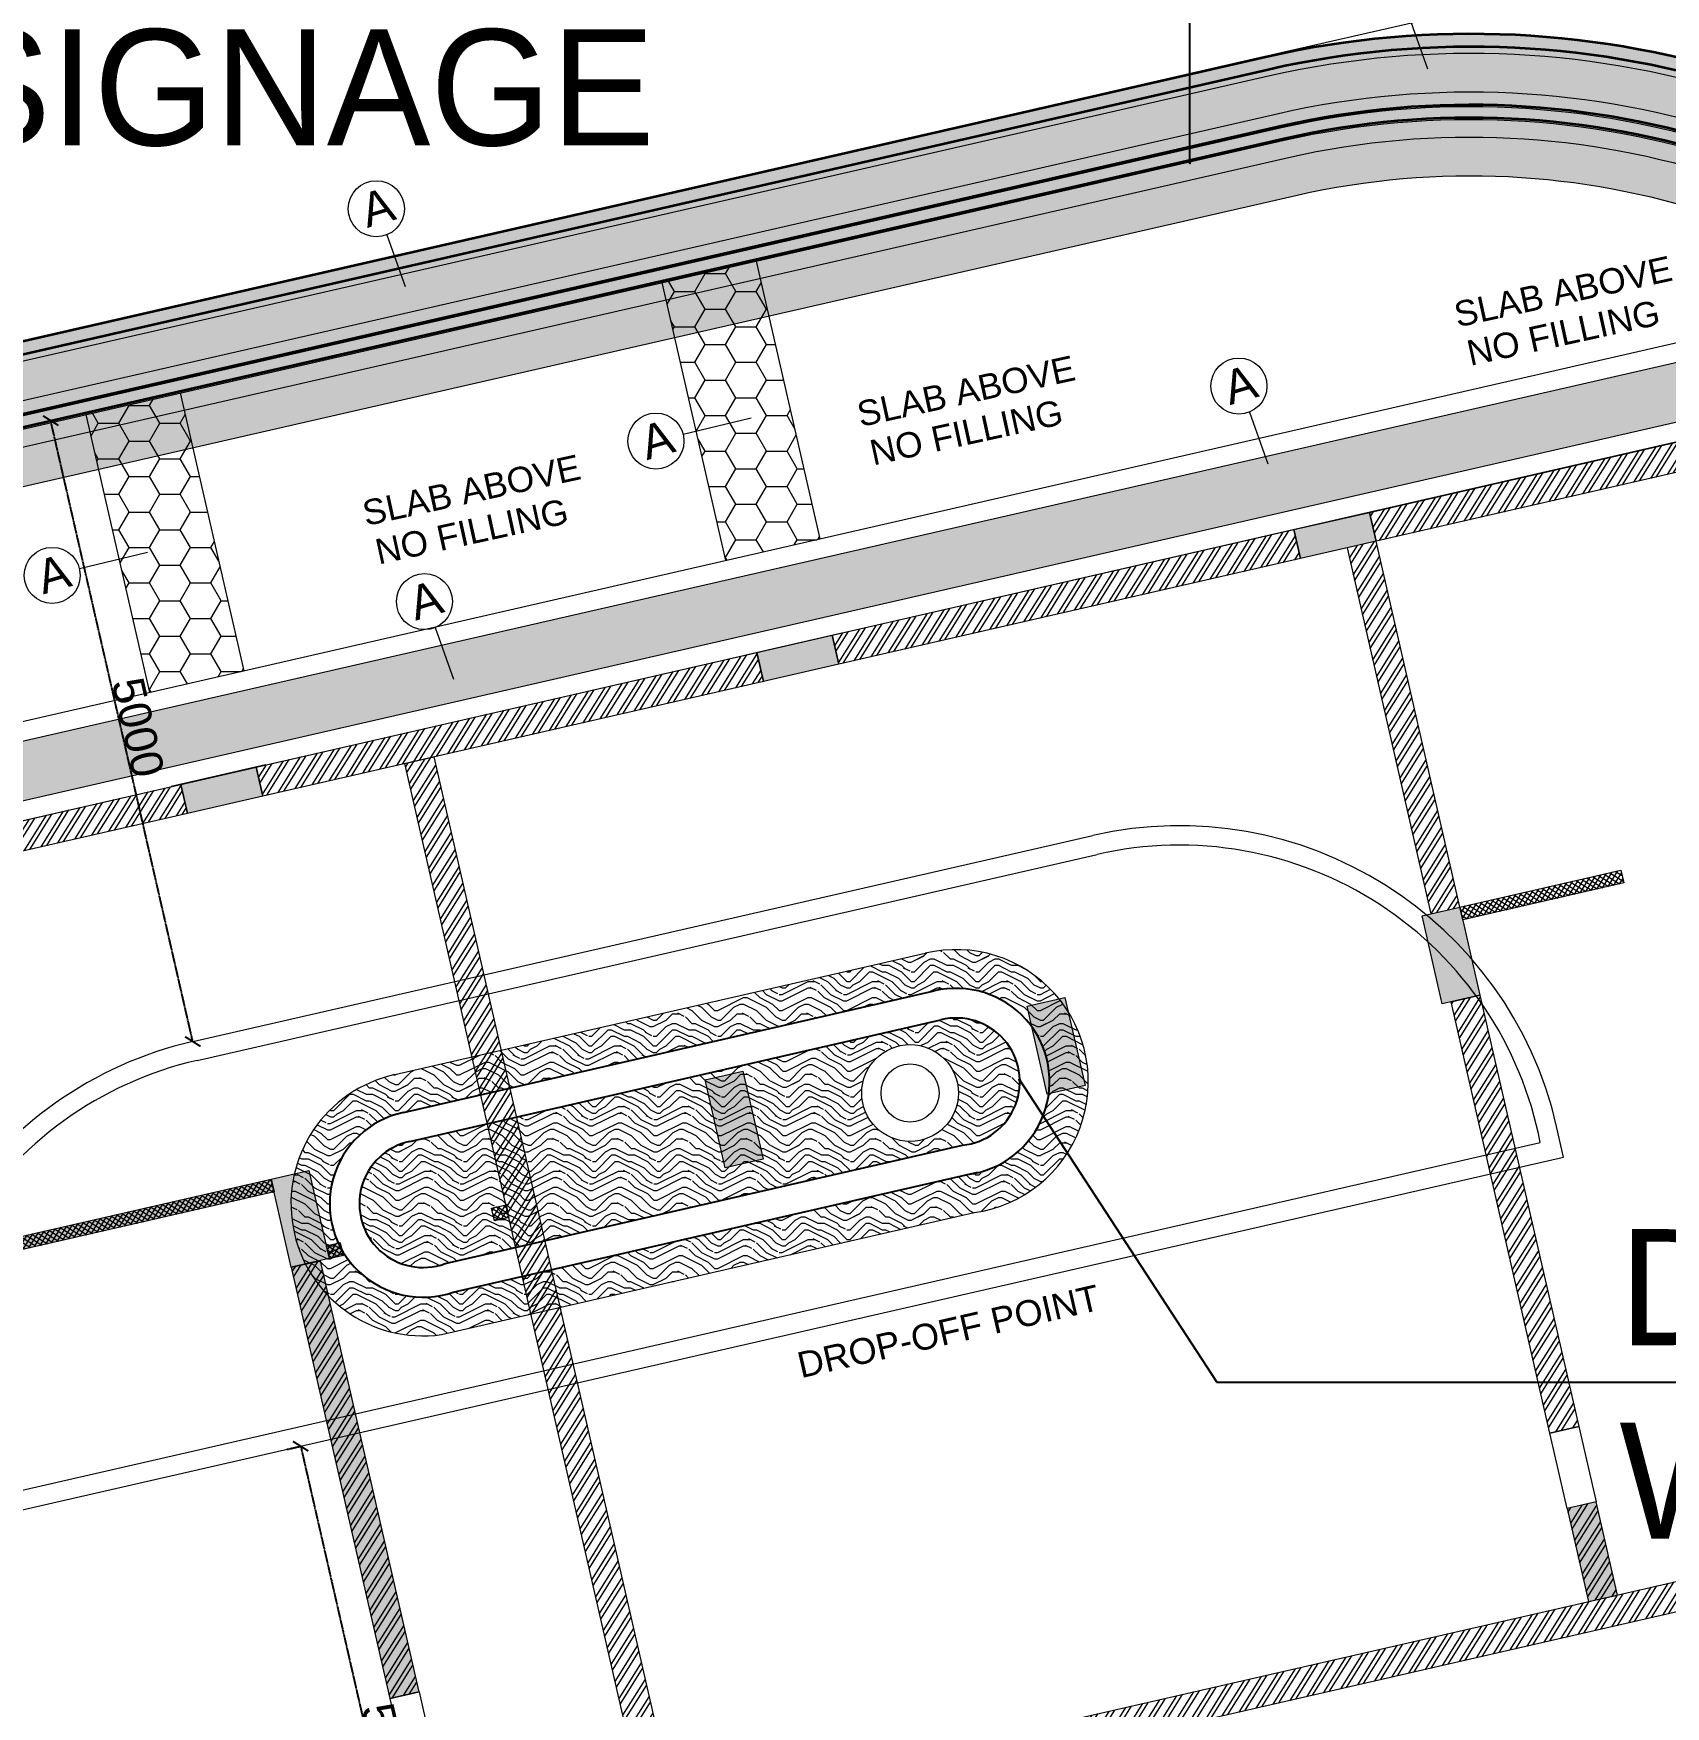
# Model space of a CAD drawing. Header units: millimetres. Extents: x 1667 to 847943, y 724 to 1832625.
# Drawn here: x 598290 to 610938, y 723060 to 736029 of the extents above; entities that cross this region are included whole.
import ezdxf

# ---------------------------------------------------------------- set-up
doc = ezdxf.new("R2010")
doc.units = ezdxf.units.MM
doc.linetypes.add('CENTER', pattern=[2, 1.25, -0.25, 0.25, -0.25])
doc.layers.get('Defpoints').update_dxf_attribs({"color": 140})
for name, color, linetype, lineweight in [('.', 1, 'Continuous', 0), ('2026-02-28_GF-SF BWP SET_MAIN BLOCK_SASANGIR RESORT$0$ELEV_15_MOFA', 31, 'Continuous', 0), ('2026-02-28_GF-SF BWP SET_MAIN BLOCK_SASANGIR RESORT$0$TEXT_MOFA', 222, 'Continuous', 5), ('BRICK WALL_MOFA', 22, 'Continuous', 20), ('DIMENSION_MOFA', 66, 'CENTER', 15), ('ELEV_15_MOFA', 31, 'Continuous', 13), ('FLOORING1_MOFA', 250, 'Continuous', 13), ('HATCH', 8, 'Continuous', 0), ('HATCH SOLID_MOFA', 251, 'Continuous', 5), ('L-ELE.1', 33, 'Continuous', 5), ('L-HATCH', 9, 'Continuous', 13), ('L-KERB STONE', 183, 'Continuous', 9), ('L-PLANTER WALL', 14, 'Continuous', 35), ('L-SAUCER DRAIN', 211, 'Continuous', 5), ('L-WATER WALL', 142, 'Continuous', 25), ('landscape text', 1, 'Continuous', 0), ('ROAD_EXISTING_MOFA', 8, 'Continuous', 25), ('TEXT_MOFA', 6, 'Continuous', 18)]:
    doc.layers.add(name, color=color, linetype=linetype, lineweight=lineweight)
doc.layers.add('HATCH_LIGHT_MOFA', color=7, linetype='Continuous', lineweight=5, true_color=0x5b5b5b)
doc.layers.add('L- text', color=7, linetype='Continuous')
doc.styles.add('1-100', font='arial.ttf', dxfattribs={"height": 120})
doc.styles.add('2026-02-28_GF-SF BWP SET_MAIN BLOCK_SASANGIR RESORT$0$1-100', font='arial.ttf', dxfattribs={"height": 120})
doc.styles.add('Annotative', font='arial.ttf')
doc.styles.add('arial', font='arial.ttf')
doc.styles.add('Default', font='arial.ttf')
doc.styles.get("Standard").update_dxf_attribs({"font": 'arial.ttf'})
doc.dimstyles.new('DIM 1-100 1', dxfattribs={"dimtxt": 200, "dimasz": 100, "dimexe": 150, "dimexo": 50, "dimgap": 50, "dimtad": 1, "dimdec": 1, "dimrnd": 5, "dimzin": 0, "dimdsep": 46, "dimtxsty": 'arial', "dimblk": 'ARCHTICK', "dimcen": 100, "dimdle": 150, "dimclrd": 256, "dimclre": 256, "dimclrt": 256, "dimadec": 0, "dimazin": 0, "dimtfac": 1, "dimtdec": 1, "dimtix": 1, "dimtofl": 0, "dimtmove": 1, "dimatfit": 3, "dimldrblk": 'OPEN90', "dimfxl": 100, "dimtolj": 1, "dimtzin": 0, "dimlwd": -1, "dimlwe": -1, "dimarcsym": 0})
doc.dimstyles.new('ISO-25', dxfattribs={"dimtxt": 2.5, "dimasz": 2.5, "dimexe": 1.25, "dimexo": 0.625, "dimtad": 1, "dimtxsty": 'Standard', "dimcen": 2.5, "dimadec": 0, "dimazin": 0, "dimtfac": 1, "dimtmove": 0, "dimatfit": 3, "dimfxl": 1, "dimarcsym": 0})
pattern_1 = [(57.896282, (-1358277.93, 726933.07), (-80.6850786, 50.62095), []), (57.896282, (-1358234.17, 726943.09), (-80.6850786, 50.62095), [])]

# ---------------------------------------------------------------- blocks, each defined once
blk = doc.blocks.new('ff')
at = {"layer": 'HATCH_LIGHT_MOFA'}
h = blk.add_hatch(color=256, dxfattribs=at)
h.dxf.hatch_style = 1
h.paths.add_polyline_path([(2232.962, 14813.959), (2232.984, 14963.959), (14713, 14962.149, -0.27735067), (21018.751, 11159.624, 0.215776633), (25138.722, 7970.638, 0.055122669), (27536.978, 7503.678), (27537.007, 7353.678), (27530.847, 7353.677, -0.055146148), (25098.959, 7825.914, -0.215567383), (20886.194, 11089.42, 0.277346666), (14712.873, 14812.149)])
h.paths.add_polyline_path([(27536.978, 7503.678), (69699.858, 7511.866), (69700.353, 7504.305), (69700.347, 7361.866), (69699.887, 7361.866), (27537.007, 7353.678)])
h = blk.add_hatch(dxfattribs=at)
h.set_pattern_fill('GRASS', color=256, scale=5, angle=360)
h.set_pattern_definition([(90, (-736674.38, -553004.01), (-89.802561, 89.802561), [23.8125, -155.792622]), (45, (-736674.38, -553004.01), (-89.802561, 89.802561), [23.8125, -103.1875]), (135, (-736674.38, -553004.01), (-89.802561, -89.802561), [23.8125, -103.1875])])
h.paths.add_polyline_path([(2166.674, 14806.403, -0.002078291), (2232.962, 14813.959), (14712.66, 14812.149), (14712.616, 14512.149), (2249.514, 14513.957, 0.001455651), (2204.826, 14508.824)])
h = blk.add_hatch(dxfattribs=at)
h.set_pattern_fill('GRASS', color=256, scale=5, angle=360)
h.set_pattern_definition([(90, (-726108.8, -563071.2), (-89.802561, 89.802561), [23.8125, -155.792622]), (45, (-726108.8, -563071.2), (-89.802561, 89.802561), [23.8125, -103.1875]), (135, (-726108.8, -563071.2), (-89.802561, -89.802561), [23.8125, -103.1875])])
h.paths.add_polyline_path([(14712.616, 14512.149), (14712.66, 14812.149), (14712.873, 14812.149, -0.277346666), (20886.194, 11089.42, 0.215567383), (25098.959, 7825.914, 0.055146148), (27530.847, 7353.677), (27548.327, 7353.68), (27530.836, 7053.677), (27518.707, 7053.674, -0.055195522), (25019.363, 7536.495, -0.21517392), (20621.08, 10949.013, 0.277338258)])
h = blk.add_hatch(dxfattribs=at)
h.set_pattern_fill('GRASS', color=256, scale=5, angle=360)
h.set_pattern_definition([(90, (-746942.95, -566114.3), (-89.802561, 89.802561), [23.8125, -155.792622]), (45, (-746942.95, -566114.3), (-89.802561, 89.802561), [23.8125, -103.1875]), (135, (-746942.95, -566114.3), (-89.802561, -89.802561), [23.8125, -103.1875])])
h.paths.add_polyline_path([(-49.312, -104.464, -0.761161419), (2255.103, 14413.956), (14712.346, 14412.149), (14712.31, 14162.149), (2269.239, 14163.954, 0.777231092), (340.668, 0), (0, 0), (0, -91.751), (-41.032, -91.751, -0.000074642), (-43.1, -90.81)])
h = blk.add_hatch(color=256, dxfattribs=at)
h.dxf.hatch_style = 1
h.paths.add_polyline_path([(2255.103, 14413.956), (2255.118, 14513.956), (14712.616, 14512.149, -0.277338258), (20621.08, 10949.013, 0.21517392), (25019.363, 7536.495, 0.055195522), (27518.707, 7053.674), (27518.727, 6953.674), (27514.696, 6953.674, -0.055212614), (24992.812, 7440.03, -0.215049642), (20532.708, 10902.21, 0.277335329), (14712.529, 14412.149)])
h = blk.add_hatch(dxfattribs=at)
h.set_pattern_fill('GRASS', color=256, scale=5, angle=360)
h.set_pattern_definition([(90, (-746577.64, -565862.97), (-89.802561, 89.802561), [23.8125, -155.792622]), (45, (-746577.64, -565862.97), (-89.802561, 89.802561), [23.8125, -103.1875]), (135, (-746577.64, -565862.97), (-89.802561, -89.802561), [23.8125, -103.1875])])
h.paths.add_polyline_path([(14712.31, 14162.149), (14712.346, 14412.149), (14712.529, 14412.149, -0.277335329), (20532.708, 10902.21, 0.215049642), (24992.812, 7440.03, 0.055212614), (27514.696, 6953.674), (69700.328, 6961.866), (69700.316, 6711.866), (27504.743, 6703.672, -0.055256539), (24926.395, 7198.883, -0.214752733), (20311.779, 10785.204, 0.277327705)])
h = blk.add_hatch(color=256, dxfattribs=at)
h.dxf.hatch_style = 1
h.paths.add_polyline_path([(55.672, 122.43, -0.760500781), (2269.239, 14163.954), (14712.085, 14162.149), (14712.042, 13862.149), (2286.524, 13863.951, 0.827190933), (1284.782, 0), (340.668, 0, -0.010515034)])
h = blk.add_hatch(color=256, dxfattribs=at)
h.dxf.hatch_style = 1
h.paths.add_polyline_path([(14712.042, 13862.149), (14712.085, 14162.149), (14712.31, 14162.149, -0.277327705), (20311.779, 10785.204, 0.214752733), (24926.395, 7198.883, 0.055256539), (27504.743, 6703.672), (69700.316, 6711.866), (69700.302, 6411.866), (27492.937, 6403.669, -0.055311193), (24846.628, 6909.535, -0.214420351), (20046.665, 10644.796, 0.27731794)])
at = {"layer": '2026-02-28_GF-SF BWP SET_MAIN BLOCK_SASANGIR RESORT$0$ELEV_15_MOFA'}
for points in [[(69699.858, 7511.866), (27536.978, 7503.678), (27536.978, 7503.678, -0.055122669), (25138.722, 7970.638, -0.215776633), (21018.751, 11159.624, 0.27735067), (14713, 14962.149), (2224.803, 14963.96, 0.777390124), (0, -725.028), (0, 0), (1284.782, 0, -0.827190933), (2286.524, 13863.951), (14712.042, 13862.149, -0.27731794), (20046.665, 10644.796, 0.214420351), (24846.628, 6909.535, 0.055311193), (27492.937, 6403.669), (69700.302, 6411.866)], [(0, -562.589, -0.773904037), (2232.962, 14813.959), (14712.873, 14812.149, -0.277346666), (20886.194, 11089.42, 0.215567383), (25098.959, 7825.914, 0.055146148), (27530.847, 7353.677), (69700.347, 7361.866)], [(0, -236.062, -0.766543186), (2249.514, 14513.957), (14712.616, 14512.149, -0.277338258), (20621.08, 10949.013, 0.21517392), (25019.363, 7536.495, 0.055195522), (27518.707, 7053.674), (69700.332, 7061.866)], [(0, -126.689, -0.763965921), (2255.103, 14413.956), (14712.529, 14412.149, -0.277335329), (20532.708, 10902.21, 0.215049642), (24992.812, 7440.03, 0.055212614), (27514.696, 6953.674), (69700.328, 6961.866)], [(340.668, 0, -0.777231092), (2269.239, 14163.954), (14712.31, 14162.149, -0.277327705), (20311.779, 10785.204, 0.214752733), (24926.395, 7198.883, 0.055256539), (27504.743, 6703.672), (69700.316, 6711.866)]]:
    blk.add_lwpolyline(points, format="xyb", dxfattribs=at)
at = {"layer": '2026-02-28_GF-SF BWP SET_MAIN BLOCK_SASANGIR RESORT$0$TEXT_MOFA', "style": '2026-02-28_GF-SF BWP SET_MAIN BLOCK_SASANGIR RESORT$0$1-100'}
blk.add_text('DROP-OFF POINT', height=200, rotation=1440, dxfattribs=at).set_placement((8918.117, 5779.799))
at = {"layer": 'TEXT_MOFA', "style": '1-100'}
blk.add_text('DROP-OFF POINT', height=200, rotation=1440, dxfattribs=at).set_placement((8918.117, 5779.799))
blk = doc.blocks.new('_ArchTick')
at = {"color": 0, "linetype": 'ByBlock', "const_width": 0.15}
blk.add_lwpolyline([(-0.5, -0.5), (0.5, 0.5)], dxfattribs=at)
blk = doc.blocks.new('*D866')
at = {"layer": 'Defpoints', "color": 0}
for p in [(598424, 733028), (598424, 733028), (599525, 728215)]:
    blk.add_point(p, dxfattribs=at)
at = {"layer": 'DIMENSION_MOFA', "color": 0, "lineweight": -2}
for p, q in [((598424, 733028), (598423, 733028)), ((599525, 728215), (598424, 733028)), ((599525, 728215), (599524, 728215))]:
    blk.add_line(p, q, dxfattribs=at)
at = {"layer": 'DIMENSION_MOFA', "color": 0, "lineweight": -2, "xscale": 100, "yscale": 100, "zscale": 100}
for p, rotation in [((598424, 733028), 102.8880184795506), ((599525, 728215), 282.8880184795506)]:
    blk.add_blockref('_ArchTick', p, dxfattribs=dict(at, rotation=rotation))
at = {"layer": 'DIMENSION_MOFA', "color": 0, "insert": (599100, 730650), "char_height": 250, "attachment_point": 5, "rotation": 282.888}
blk.add_mtext('5000', dxfattribs=at)
blk = doc.blocks.new('*D867')
at = {"layer": 'Defpoints', "color": 0}
for p in [(600250, 725053), (601351, 720239), (601462, 720265)]:
    blk.add_point(p, dxfattribs=at)
at = {"layer": 'DIMENSION_MOFA', "color": 0, "lineweight": -2}
for p, q in [((600251, 725053), (600363, 725078)), ((600361, 725078), (601462, 720265)), ((601352, 720240), (601463, 720265))]:
    blk.add_line(p, q, dxfattribs=at)
at = {"layer": 'DIMENSION_MOFA', "color": 0, "lineweight": -2, "xscale": 100, "yscale": 100, "zscale": 100}
for p, rotation in [((600361, 725078), 102.880829364682), ((601462, 720265), 282.8808293646819)]:
    blk.add_blockref('_ArchTick', p, dxfattribs=dict(at, rotation=rotation))
at = {"layer": 'DIMENSION_MOFA', "color": 0, "insert": (601037, 722700), "char_height": 250, "attachment_point": 5, "rotation": 282.8808}
blk.add_mtext('5000', dxfattribs=at)
blk = doc.blocks.new('A$C774a580e-flat-1')
at = {"layer": 'BRICK WALL_MOFA'}
for points in [[(10065, 62287), (9840, 62236), (10490, 59399), (10714, 59451)], [(10646, 58717), (10870, 58768), (11636, 55425), (11411, 55374)], [(3211, 57117), (3323, 57143), (3345, 57045), (3233, 57019)], [(2041, 56849), (1929, 56823), (1951, 56726), (2063, 56752)], [(2648, 53367), (2424, 53316), (1659, 56659), (1883, 56710)], [(11770, 54840), (11545, 54789), (11711, 54067), (11935, 54118)]]:
    blk.add_lwpolyline(points, close=True, dxfattribs=at)
blk = doc.blocks.new('A$C14e61285-flat-1')
at = {"layer": 'BRICK WALL_MOFA'}
for points in [[(-2163, 56502), (1502, 57341), (1525, 57244), (-2140, 56405)], [(-5311, 55781), (-2387, 56451), (-2365, 56353), (-5289, 55684)]]:
    blk.add_lwpolyline(points, close=True, dxfattribs=at)
blk = doc.blocks.new('A$Cfc49ad8d-flat-1')
at = {"layer": 'BRICK WALL_MOFA'}
for points in [[(10013, 62511), (13318, 63268), (13369, 63044), (10065, 62287)], [(5851, 61558), (9428, 62377), (9480, 62153), (5902, 61334)], [(1386, 60536), (5266, 61424), (5317, 61200), (1438, 60312)], [(-2503, 59646), (802, 60402), (853, 60178), (-2452, 59421)], [(2558, 52731), (2775, 51785), (2999, 51836), (2782, 52782)]]:
    blk.add_lwpolyline(points, close=True, dxfattribs=at)
blk = doc.blocks.new('A$C9d30eac5-flat-1')
at = {"layer": 'BRICK WALL_MOFA'}
for points in [[(29289, -10564), (30537, -10278), (30485, -10054), (29238, -10340)], [(21098, -12203), (28068, -10608), (28119, -10832), (21149, -12428)]]:
    blk.add_lwpolyline(points, close=True, dxfattribs=at)
blk = doc.blocks.new('zw$DA95')
at = {"layer": 'HATCH', "lineweight": 0}
h = blk.add_hatch(dxfattribs=at)
h.set_pattern_fill('HONEY', color=256, scale=50)
h.set_pattern_definition([(0, (578863.07, 599741.72), (238.125, 137.481532), [158.75, -317.5]), (120, (578863.07, 599741.72), (-238.125, 137.481533), [158.75, -317.5]), (60, (578863.07, 599741.72), (5e-07, 274.963065), [-317.5, 158.75])])
h.paths.add_polyline_path([(-36963.99, -8326.66, -0.77507504), (-38247.29, 7261.16), (-26079.48, 10047.14, -0.27734801), (-19181.71, 7781.05, 0.10187774), (-17129.81, 6203.44), (-16999.4, 5633.89, -0.11534518), (-19533.66, 7477.14, 0.27733501), (-25976.02, 9593.79), (-38118.38, 6813.64, 0.76123558), (-37121.15, -7824.06), (-37028.73, -8043.89)])
h = blk.add_hatch(dxfattribs=at)
h.set_pattern_fill('HONEY', color=256, scale=50)
h.set_pattern_definition([(0, (592779.42, 596823.32), (238.125, 137.481532), [158.75, -317.5]), (120, (592779.42, 596823.32), (-238.125, 137.481533), [158.75, -317.5]), (60, (592779.42, 596823.32), (5e-07, 274.963065), [-317.5, 158.75])])
h.paths.add_polyline_path([(-30281, 6237.72), (-30774.52, 8393.21), (-30043.86, 8560.5), (-29550.04, 6405.19)])
h = blk.add_hatch(dxfattribs=at)
h.set_pattern_fill('HONEY', color=256, scale=50, angle=90)
h.set_pattern_definition([(90, (-619766.8, 599294.21), (-137.481532, 238.125), [158.75, -317.5]), (210, (-619766.8, 599294.21), (-137.481533, -238.125), [158.75, -317.5]), (150, (-619766.8, 599294.21), (-274.963065, 5e-07), [-317.5, 158.75])])
h.paths.add_polyline_path([(-42110.76, 3373.45), (-22702.24, 7820.25), (-21565.62, 7710.15), (-21465.86, 7770.89), (-21437.77, 7648.3), (-24132.61, 7030.87), (-42385.16, 2848.92)])
h.paths.add_polyline_path([(-21538.27, 8086.93), (-22702.24, 7820.25), (-21565.62, 7710.15), (-21465.86, 7770.89), (-21538.27, 8086.93)])
h = blk.add_hatch(dxfattribs=at)
h.set_pattern_fill('HONEY', color=256, scale=50)
h.set_pattern_definition([(0, (588315.1, 595800.47), (238.125, 137.481532), [158.75, -317.5]), (120, (588315.1, 595800.47), (-238.125, 137.481533), [158.75, -317.5]), (60, (588315.1, 595800.47), (5e-07, 274.963065), [-317.5, 158.75])])
h.paths.add_polyline_path([(-34745.32, 5214.87), (-35238.85, 7370.36), (-34508.18, 7537.65), (-34014.37, 5382.35)])
at = {"layer": 'HATCH SOLID_MOFA'}
h = blk.add_hatch(dxfattribs=at)
h.set_pattern_fill('ANSI32', color=256, scale=10, angle=12.896282)
h.set_pattern_definition(pattern_1)
h.paths.add_polyline_path([(-33424.15, 810.62), (-33648.34, 759.28), (-32882.9, -2583.83), (-32658.7, -2532.5)])
h.paths.add_polyline_path([(-33034.16, 6742.29), (-27257.72, 8064.88), (-27395.69, 8667.5), (-33172.14, 7344.91)], flags=9)
h.paths.add_polyline_path([(-33032.99, 6742.39), (-27256.55, 8064.98), (-27394.52, 8667.6), (-33170.97, 7345.01)], flags=9)
h.paths.add_polyline_path([(-36176.66, -4341.66), (-35431.77, -4171.11), (-35552.94, -3641.92), (-36297.82, -3812.47)], flags=9)
h.paths.add_polyline_path([(-43584.06, 4830.65), (-43173.97, 4565.88), (-42950.42, 4912.13), (-43360.51, 5176.89)], flags=9)
h.paths.add_polyline_path([(-9792.48, 556.12), (-9707.62, 185.49), (-8984.52, 351.05), (-9069.37, 721.68)], flags=9)
h.paths.add_polyline_path([(-35969.88, -4638.25), (-35476.86, -4525.37), (-35568.84, -4123.62), (-36061.87, -4236.51)], flags=9)
h = blk.add_hatch(dxfattribs=at)
h.set_pattern_fill('ANSI32', color=256, scale=10, angle=12.896282)
h.set_pattern_definition([(57.89628, (-424.04, -2603.46), (-80.68508, 50.62095), []), (57.89628, (-380.27, -2593.44), (-80.68508, 50.62095), [])])
h.paths.add_polyline_path([(-19482.64, -890.74), (-19706.96, -942.1), (-20793.88, 3805.06), (-20569.56, 3856.42)])
h.paths.add_polyline_path([(-33920.52, 4636.34), (-30040.91, 5524.62), (-29989.58, 5300.42), (-33869.18, 4412.14)])
h.paths.add_polyline_path([(-29456.04, 5658.53), (-25878.62, 6477.63), (-25827.28, 6253.43), (-29404.71, 5434.34)])
h.paths.add_polyline_path([(-37809.87, 3745.82), (-34505.38, 4502.43), (-34454.05, 4278.23), (-37758.54, 3521.62)])
h.paths.add_polyline_path([(-25293.75, 6611.54), (-21989.26, 7368.15), (-21937.93, 7143.95), (-25242.42, 6387.34)])
h.paths.add_polyline_path([(-21577.26, 7226.53), (-21353.06, 7277.86), (-20703.59, 4441.26), (-20927.79, 4389.93)])
h.paths.add_polyline_path([(-29094.05, -3091.39), (-22124.4, -1495.6), (-22073.07, -1719.8), (-29042.71, -3315.59)])
h.paths.add_polyline_path([(-32748.98, -3168.7), (-32532.41, -4114.59), (-32308.21, -4063.26), (-32524.79, -3117.36)])
h.paths.add_polyline_path([(-20954.67, -1227.78), (-20903.34, -1451.98), (-19655.62, -1166.3), (-19706.96, -942.1)])
h = blk.add_hatch(dxfattribs=at)
h.set_pattern_fill('ANSI32', color=256, scale=10, angle=12.896282)
h.set_pattern_definition(pattern_1)
h.paths.add_polyline_path([(-24817.17, 3499.53), (-25466.62, 6336.01), (-25242.42, 6387.34), (-24592.97, 3550.86)])
h.paths.add_polyline_path([(-23895.46, -526.05), (-24660.91, 2817.07), (-24436.71, 2868.4), (-23671.27, -474.71), (-23895.34, -526.02)])
h = blk.add_hatch(dxfattribs=at)
h.set_pattern_fill('ANSI32', color=256, scale=10, angle=12.896282)
h.set_pattern_definition([(57.896282, (-1459367.73, 757043.71), (-80.6850786, 50.62095), []), (57.896282, (-1459323.96, 757053.73), (-80.6850786, 50.62095), [])])
h.paths.add_polyline_path([(-30846.05, -3728.48), (-32092.55, 1715.64), (-31868.35, 1766.97), (-30621.85, -3677.15)])
h.paths.add_polyline_path([(-32092.55, 1715.64), (-32767.69, 4664.34), (-32543.49, 4715.67), (-31868.35, 1766.97)])
h = blk.add_hatch(dxfattribs=at)
h.set_pattern_fill('ANSI37', color=256, scale=10, angle=12.896282)
h.set_pattern_definition([(57.8962823, (1428097.643, -763375.657), (-26.8950262, 16.87365007), []), (147.8962823, (1428097.643, -763375.657), (-16.87365007, -26.8950262), [])])
h.paths.add_polyline_path([(-24592.97, 3550.86), (-23345.26, 3836.54), (-23322.94, 3739.07), (-24570.65, 3453.39)])
h.paths.add_polyline_path([(-22175.2, 4104.44), (-20927.82, 4390.05), (-20905.5, 4292.56), (-22152.88, 4006.96)])
h = blk.add_hatch(dxfattribs=at)
h.set_pattern_fill('ANSI37', color=256, scale=10, angle=12.896282)
h.set_pattern_definition([(57.8963, (-37313.38, -79.87), (-26.89503, 16.87365), []), (147.8963, (-37313.38, -79.87), (-16.87365, -26.89503), [])])
h.paths.add_polyline_path([(-37111.11, 581.97), (-37133.43, 679.44), (-33804.57, 1441.63), (-33782.26, 1344.15)])
h.paths.add_polyline_path([(-37447.29, 504.99), (-37469.61, 602.47), (-37133.43, 679.44), (-37111.11, 581.97)])
h.paths.add_polyline_path([(-32074.08, 1119.73), (-32096.4, 1217.21), (-31984.3, 1242.87), (-31961.98, 1145.4)])
h.paths.add_polyline_path([(-33355.79, 826.27), (-33378.11, 923.75), (-33266.13, 949.38), (-33243.81, 851.91)])
h = blk.add_hatch(dxfattribs=at)
h.set_pattern_fill('ANSI32', color=256, scale=10, angle=12.896282)
h.set_pattern_definition(pattern_1)
h.paths.add_polyline_path([(-23596.31, -1832.61), (-23761.55, -1110.91), (-23537.35, -1059.58), (-23372.11, -1781.28)])
at = {"layer": 'HATCH_LIGHT_MOFA', "lineweight": 0}
h = blk.add_hatch(color=256, dxfattribs=at)
h.dxf.hatch_style = 1
h.paths.add_polyline_path([(-25878.5, 6477.66), (-25293.75, 6611.54), (-25242.42, 6387.34), (-25827.16, 6253.46), (-25878.5, 6477.66)])
h = blk.add_hatch(color=256, dxfattribs=at)
h.dxf.hatch_style = 1
h.paths.add_polyline_path([(-30040.79, 5524.65), (-29456.04, 5658.53), (-29404.71, 5434.34), (-29989.45, 5300.45), (-30040.79, 5524.65)])
h = blk.add_hatch(color=256, dxfattribs=at)
h.dxf.hatch_style = 1
h.paths.add_polyline_path([(-34505.26, 4502.45), (-33920.52, 4636.34), (-33869.18, 4412.14), (-34453.93, 4278.26), (-34505.26, 4502.45)])
h = blk.add_hatch(color=256, dxfattribs=at)
h.dxf.hatch_style = 1
h.paths.add_polyline_path([(-24885.26, 3483.81), (-24592.94, 3550.74), (-24570.65, 3453.39), (-24570.53, 3453.42), (-24436.59, 2868.43), (-24436.71, 2868.4), (-24436.74, 2868.52), (-24660.94, 2817.18), (-24660.91, 2817.07), (-24729.02, 2801.47)])
h = blk.add_hatch(color=256, dxfattribs=at)
h.dxf.hatch_style = 1
h.paths.add_polyline_path([(-27946.05, 2783.01), (-27653.62, 2849.96), (-27497.39, 2167.62), (-27789.82, 2100.66)])
h = blk.add_hatch(color=256, dxfattribs=at)
h.dxf.hatch_style = 1
h.paths.add_polyline_path([(-30441.48, 2211.65), (-30149.04, 2278.61), (-29992.81, 1596.26), (-30285.25, 1529.31)])
h = blk.add_hatch(color=256, dxfattribs=at)
h.dxf.hatch_style = 1
h.paths.add_polyline_path([(-37469.73, 602.44), (-37447.41, 504.97), (-33782.13, 1344.18), (-33648.22, 759.31), (-33648.34, 759.28), (-32882.9, -2583.83), (-32658.7, -2532.5), (-33424.15, 810.62), (-33355.91, 826.24), (-33243.81, 851.91), (-33266.13, 949.38), (-33378.11, 923.75), (-33512.02, 1508.61), (-33804.57, 1441.63)])
h = blk.add_hatch(color=256, dxfattribs=at)
h.dxf.hatch_style = 1
h.paths.add_polyline_path([(-23761.55, -1110.91), (-23761.43, -1110.89), (-23537.35, -1059.58), (-23372.11, -1781.28), (-23596.31, -1832.61)])
at = {"lineweight": 0}
for p, q in [((-24985.72, 10450.89), (-24843.71, 10049.98)), ((-32907.62, 8763.51), (-32765.61, 8362.6)), ((-30083.7, 7342.07), (-30611.41, 7214.91)), ((-26223.15, 7389.05), (-26081.13, 6988.15)), ((-34762.58, 6301.04), (-35290.3, 6173.88)), ((-32534.36, 5718.38), (-32392.35, 5317.47))]:
    blk.add_line(p, q, dxfattribs=at)
for centre in [(-32989.53, 8964.75), (-26305.05, 7590.3), (-30822.64, 7164.02), (-35501.53, 6122.98), (-32616.26, 5919.62)]:
    blk.add_circle(centre, 217.28, dxfattribs=at)
at = {"layer": 'BRICK WALL_MOFA'}
for points in [[(-30621.85, -3677.15), (-30846.05, -3728.48), (-32767.69, 4664.34), (-32543.49, 4715.67)], [(-24592.97, 3550.86), (-23345.26, 3836.54), (-23322.94, 3739.07), (-24570.65, 3453.39)]]:
    blk.add_lwpolyline(points, close=True, dxfattribs=at)
at = {"layer": 'ELEV_15_MOFA'}
for p, q in [((-29550.04, 6405.19), (-30043.71, 8559.85)), ((-30281.1, 6237.7), (-30774.79, 8392.46)), ((-21571.77, 8233.14), (-42005.18, 3551.53)), ((-21538.27, 8086.93), (-42110.76, 3373.45)), ((-21437.77, 7648.3), (-42385.16, 2848.92)), ((-34014.37, 5382.35), (-34508.18, 7537.65)), ((-21404.28, 7502.09), (-42464.01, 2676.97)), ((-34745.43, 5214.85), (-35239.26, 7370.26))]:
    blk.add_line(p, q, dxfattribs=at)
for points in [[(-36949.88, -8430.48, -0.77688519), (-38274.92, 7357.42), (-26101.73, 10144.63, -0.27735067), (-19106.03, 7846.4, 0.21577663), (-14377.92, 5658.07, 0.06322452), (-9506.34, 5971.3)], [(-36963.99, -8326.66, -0.77507502), (-38247.29, 7261.16), (-26079.48, 10047.14, -0.27734801), (-19181.71, 7781.05, 0.21570249), (-14380.58, 5558.09, 0.05264669), (-9484.57, 5822.4)], [(-37077.04, -7832.93, -0.76357279), (-38118.38, 6813.64), (-25976.02, 9593.79, -0.27733501), (-19533.66, 7477.14, 0.21538079), (-14393.1, 5093.19, 0.05640106), (-9371.78, 5386.58)], [(-37101.14, -7726.08), (-37101.14, -7726.08, -0.76094073), (-38090.56, 6717.42), (-25953.77, 9496.3, -0.27762708), (-19604.7, 7406.41, 0.21505006), (-14395.82, 4993.21, 0.04643632), (-9346.45, 5238.5)]]:
    blk.add_lwpolyline(points, format="xyb", dxfattribs=at)
at = {"layer": 'FLOORING1_MOFA'}
for p, q in [((-35314.75, 8037.37), (-26103.12, 10146.49)), ((-35292.43, 7939.9), (-26080.79, 10049.01)), ((-25976.58, 9593.81), (-35187.59, 7484.84))]:
    blk.add_line(p, q, dxfattribs=at)
at = {"layer": 'HATCH_LIGHT_MOFA', "lineweight": 0}
for p, q in [((-25220.53, 6628.36), (-25951.59, 6460.87)), ((-29382.83, 5675.35), (-30113.88, 5507.86)), ((-33847.3, 4653.16), (-34578.36, 4485.66))]:
    blk.add_line(p, q, dxfattribs=at)
for points in [[(-25878.5, 6477.66), (-25293.63, 6611.57), (-25242.3, 6387.37), (-25827.16, 6253.46)], [(-30040.79, 5524.65), (-29455.92, 5658.56), (-29404.59, 5434.36), (-29989.45, 5300.45)], [(-34505.26, 4502.45), (-33920.39, 4636.37), (-33869.06, 4412.17), (-34453.93, 4278.26)], [(-24885.26, 3483.81), (-24592.82, 3550.77), (-24436.59, 2868.43), (-24729.02, 2801.47)], [(-27946.05, 2783.01), (-27653.62, 2849.96), (-27497.39, 2167.62), (-27789.82, 2100.66)], [(-30441.48, 2211.65), (-30149.04, 2278.61), (-29992.81, 1596.26), (-30285.25, 1529.31)], [(-33804.45, 1441.65), (-33512.02, 1508.61), (-33355.79, 826.27), (-33648.22, 759.31)], [(-23671.14, -474.69), (-23537.23, -1059.55), (-23761.43, -1110.89), (-23895.34, -526.02)], [(-32658.58, -2532.47), (-32524.66, -3117.34), (-32748.86, -3168.67), (-32882.77, -2583.8)]]:
    blk.add_lwpolyline(points, close=True, dxfattribs=at)
at = {"layer": '.'}
for name, p in [('A$Cfc49ad8d-flat-1', (-35306.96, -55899.72)), ('A$C774a580e-flat-1', (-35306.96, -55899.72)), ('A$C14e61285-flat-1', (-35306.96, -55899.72)), ('A$C9d30eac5-flat-1', (-50192.18, 9111.95))]:
    blk.add_blockref(name, p, dxfattribs=at)
at = {"style": 'arial'}
for p in [(-33059.86, 8815.79), (-26375.38, 7441.33), (-30892.98, 7015.05), (-35571.87, 5974.02), (-32686.6, 5770.66)]:
    blk.add_text('A', height=262.5, rotation=16.562864, dxfattribs=at).set_placement(p)
at = {"layer": 'ROAD_EXISTING_MOFA', "style": 'Default'}
for s, p in [('SLAB ABOVE', (-24611.42, 8044.9)), ('NO FILLING', (-24512.21, 7746.56)), ('SLAB ABOVE', (-29238.31, 7272.76)), ('NO FILLING', (-29139.1, 6974.42)), ('SLAB ABOVE', (-33070.99, 6504.96)), ('NO FILLING', (-32971.79, 6206.61))]:
    blk.add_text(s, height=195.84, rotation=12.30551, dxfattribs=at).set_placement(p)

msp = doc.modelspace()

# ---------------------------------------------------------------- block references
at = {"layer": 'DIMENSION_MOFA', "rotation": 12.89632932256583}
msp.add_blockref('ff', (596835.137, 717980.215), dxfattribs=at)

# ---------------------------------------------------------------- next in the draw order: hatches: boundary and pattern name
at = {"layer": 'L-HATCH', "true_color": 0x005b7a}
h = msp.add_hatch(dxfattribs=at)
h.set_pattern_fill('ENDGRAIN', color=146, scale=500, pattern_type=2)
h.set_pattern_definition([(3e-14, (271592.7, 4787880.45), (500, 500), [25, -475]), (3e-14, (271242.7, 4787930.45), (500, 500), [50, -450]), (3e-14, (271567.7, 4787955.45), (500, 500), [25, -475]), (3e-14, (271267.7, 4788005.45), (500, 500), [25, -475]), (3e-14, (271567.7, 4788030.45), (500, 500), [25, -475]), (3e-14, (271292.7, 4788055.45), (500, 500), [25, -475]), (3e-14, (271567.7, 4788080.45), (500, 500), [25, -475]), (3e-14, (271292.7, 4788130.45), (500, 500), [25, -275, 25, -175]), (3e-14, (271292.7, 4788180.45), (500, 500), [50, -250, 25, -175]), (3e-14, (271267.7, 4788255.45), (500, 500), [25, -75, 25, -200, 25, -150]), (3e-14, (271242.7, 4788305.45), (500, 500), [25, -100, 50, -325]), (3e-14, (271567.7, 4788330.45), (500, 500), [25, -475]), (3e-14, (271242.7, 4788355.45), (500, 500), [25, -125, 25, -325]), (45, (271192.7, 4787880.45), (-1e-13, 500), [70.7105, -636.39628]), (45, (271617.7, 4787880.45), (-1e-13, 500), [141.42135, -565.68543]), (45, (271617.7, 4788130.45), (-1e-13, 500), [35.355, -671.75178]), (45, (271192.7, 4788180.45), (-1e-13, 500), [106.066, -601.04078]), (45, (271617.7, 4788180.45), (-1e-13, 500), [176.7767, -530.33008]), (45, (271617.7, 4788255.45), (-1e-13, 500), [106.066, -601.04078]), (315, (271517.7, 4788305.45), (500, 1e-13), [35.355, -671.75178]), (315, (271342.7, 4787905.45), (500, 1e-13), [70.7105, -636.39628]), (315, (271367.7, 4788105.45), (500, 1e-13), [70.7105, -636.39628]), (315, (271517.7, 4788005.45), (500, 1e-13), [70.7105, -636.39628]), (315, (271492.7, 4788205.45), (500, 1e-13), [70.7105, -636.39628]), (315, (271517.7, 4788255.45), (500, 1e-13), [106.066, -601.04078]), (315, (271392.7, 4787955.45), (500, 1e-13), [106.066, -601.04078]), (315, (271467.7, 4787980.45), (500, 1e-13), [106.066, -601.04078]), (315, (271392.7, 4788155.45), (500, 1e-13), [106.066, -601.04078]), (315, (271442.7, 4788180.45), (500, 1e-13), [106.066, -601.04078]), (26.565051, (271217.7, 4787980.45), (500, 2e-07), [55.901695, -1062.13229]), (26.565051, (271592.7, 4787955.45), (500, 2e-07), [223.6068, -894.42719]), (26.565051, (271592.7, 4788030.45), (500, 2e-07), [223.6068, -894.42719]), (26.565051, (271592.7, 4788080.45), (500, 2e-07), [223.607, -335, 111.805, -447.62199]), (26.565051, (271642.7, 4788155.45), (500, 2e-07), [55.901695, -1062.13229]), (26.565051, (271192.7, 4788330.45), (500, 2e-07), [55.901695, -1062.13229]), (26.565051, (271592.7, 4788330.45), (500, 2e-07), [111.8034, -1006.23059]), (333.434949, (271467.7, 4787880.45), (500, -2e-07), [111.8034, -1006.23059]), (333.434949, (271292.7, 4788005.45), (500, -2e-07), [111.8034, -1006.23059]), (333.434949, (271292.7, 4787930.45), (500, -2e-07), [55.901695, -1062.13059]), (333.434949, (271317.7, 4788055.45), (500, -2e-07), [167.7051, -950.32889]), (333.434949, (271417.7, 4788055.45), (500, -2e-07), [111.8034, -1006.23059]), (333.434949, (271467.7, 4788080.45), (500, -2e-07), [111.8034, -1006.23059]), (333.434949, (271317.7, 4788130.45), (500, -2e-07), [55.901695, -1062.13059]), (333.434949, (271342.7, 4788180.45), (500, -2e-07), [55.901695, -1062.13059]), (333.434949, (271542.7, 4788280.45), (500, -2e-07), [55.901695, -1062.13059]), (333.434949, (271517.7, 4788105.45), (500, -2e-07), [55.901695, -1062.13059]), (333.434949, (271292.7, 4788255.45), (500, -2e-07), [167.7051, -950.32889]), (333.434949, (271267.7, 4788305.45), (500, -2e-07), [111.8034, -1006.23059]), (333.434949, (271542.7, 4788155.45), (500, -2e-07), [55.9, -503.1, 55.9, -503.13399]), (333.434949, (271392.7, 4788255.45), (500, -2e-07), [111.8034, -1006.23059]), (333.434949, (271417.7, 4788305.45), (500, -2e-07), [111.8034, -1006.23059]), (333.434949, (271267.7, 4788355.45), (500, -2e-07), [111.8034, -1006.23059]), (333.434949, (271417.7, 4788355.45), (500, -2e-07), [111.8034, -1006.23059])])
h.paths.add_polyline_path([(601091.812, 727958.34), (605201.499, 728899.303, -1.04987493), (605581.501, 726888.843), (601451.131, 725943.141, -0.962458927)])
h.paths.add_polyline_path([(601157.119, 727665.529, 1.059581523), (601543.641, 726272.085), (605528.396, 727184.447), (605528.396, 727184.444, 1.059581523), (605270.104, 728607.248)], flags=16)
h.paths.add_polyline_path([(601206.937, 727440.984, 1.072603504), (601479.605, 726493.375), (605489.739, 727411.548, 1.072632951), (605322.952, 728383.396)], flags=0)
h.paths.add_polyline_path([(605458.614, 727815.994, 1), (604708.614, 727815.994, 1)], flags=0)
h.paths.add_polyline_path([(605308.614, 727815.994, 1), (604858.614, 727815.994, 1)], flags=0)
at = {"layer": 'L-HATCH', "true_color": 0x0091c1}
h = msp.add_hatch(dxfattribs=at)
h.set_pattern_fill('ENDGRAIN', color=142, scale=500, pattern_type=2)
h.set_pattern_definition([(3e-14, (272122.7, 4788410.45), (500, 500), [25, -475]), (3e-14, (271772.7, 4788460.45), (500, 500), [50, -450]), (3e-14, (272097.7, 4788485.45), (500, 500), [25, -475]), (3e-14, (271797.7, 4788535.45), (500, 500), [25, -475]), (3e-14, (272097.7, 4788560.45), (500, 500), [25, -475]), (3e-14, (271822.7, 4788585.45), (500, 500), [25, -475]), (3e-14, (272097.7, 4788610.45), (500, 500), [25, -475]), (3e-14, (271822.7, 4788660.45), (500, 500), [25, -275, 25, -175]), (3e-14, (271822.7, 4788710.45), (500, 500), [50, -250, 25, -175]), (3e-14, (271797.7, 4788785.45), (500, 500), [25, -75, 25, -200, 25, -150]), (3e-14, (271772.7, 4788835.45), (500, 500), [25, -100, 50, -325]), (3e-14, (272097.7, 4788860.45), (500, 500), [25, -475]), (3e-14, (271772.7, 4788885.45), (500, 500), [25, -125, 25, -325]), (45, (271722.7, 4788410.45), (-9e-14, 500), [70.7105, -636.39628]), (45, (272147.7, 4788410.45), (-9e-14, 500), [141.42135, -565.68543]), (45, (272147.7, 4788660.45), (-9e-14, 500), [35.355, -671.75178]), (45, (271722.7, 4788710.45), (-9e-14, 500), [106.066, -601.04078]), (45, (272147.7, 4788710.45), (-9e-14, 500), [176.7767, -530.33008]), (45, (272147.7, 4788785.45), (-9e-14, 500), [106.066, -601.04078]), (315, (272047.7, 4788835.45), (500, 2e-13), [35.355, -671.75178]), (315, (271872.7, 4788435.45), (500, 2e-13), [70.7105, -636.39628]), (315, (271897.7, 4788635.45), (500, 2e-13), [70.7105, -636.39628]), (315, (272047.7, 4788535.45), (500, 2e-13), [70.7105, -636.39628]), (315, (272022.7, 4788735.45), (500, 2e-13), [70.7105, -636.39628]), (315, (272047.7, 4788785.45), (500, 2e-13), [106.066, -601.04078]), (315, (271922.7, 4788485.45), (500, 2e-13), [106.066, -601.04078]), (315, (271997.7, 4788510.45), (500, 2e-13), [106.066, -601.04078]), (315, (271922.7, 4788685.45), (500, 2e-13), [106.066, -601.04078]), (315, (271972.7, 4788710.45), (500, 2e-13), [106.066, -601.04078]), (26.565051, (271747.7, 4788510.45), (500, 2e-07), [55.901695, -1062.13229]), (26.565051, (272122.7, 4788485.45), (500, 2e-07), [223.6068, -894.42719]), (26.565051, (272122.7, 4788560.45), (500, 2e-07), [223.6068, -894.42719]), (26.565051, (272122.7, 4788610.45), (500, 2e-07), [223.607, -335, 111.805, -447.62199]), (26.565051, (272172.7, 4788685.45), (500, 2e-07), [55.901695, -1062.13229]), (26.565051, (271722.7, 4788860.45), (500, 2e-07), [55.901695, -1062.13229]), (26.565051, (272122.7, 4788860.45), (500, 2e-07), [111.8034, -1006.23059]), (333.434949, (271997.7, 4788410.45), (500, -2e-07), [111.8034, -1006.23059]), (333.434949, (271822.7, 4788535.45), (500, -2e-07), [111.8034, -1006.23059]), (333.434949, (271822.7, 4788460.45), (500, -2e-07), [55.901695, -1062.13059]), (333.434949, (271847.7, 4788585.45), (500, -2e-07), [167.7051, -950.32889]), (333.434949, (271947.7, 4788585.45), (500, -2e-07), [111.8034, -1006.23059]), (333.434949, (271997.7, 4788610.45), (500, -2e-07), [111.8034, -1006.23059]), (333.434949, (271847.7, 4788660.45), (500, -2e-07), [55.901695, -1062.13059]), (333.434949, (271872.7, 4788710.45), (500, -2e-07), [55.901695, -1062.13059]), (333.434949, (272072.7, 4788810.45), (500, -2e-07), [55.901695, -1062.13059]), (333.434949, (272047.7, 4788635.45), (500, -2e-07), [55.901695, -1062.13059]), (333.434949, (271822.7, 4788785.45), (500, -2e-07), [167.7051, -950.32889]), (333.434949, (271797.7, 4788835.45), (500, -2e-07), [111.8034, -1006.23059]), (333.434949, (272072.7, 4788685.45), (500, -2e-07), [55.9, -503.1, 55.9, -503.13399]), (333.434949, (271922.7, 4788785.45), (500, -2e-07), [111.8034, -1006.23059]), (333.434949, (271947.7, 4788835.45), (500, -2e-07), [111.8034, -1006.23059]), (333.434949, (271797.7, 4788885.45), (500, -2e-07), [111.8034, -1006.23059]), (333.434949, (271947.7, 4788885.45), (500, -2e-07), [111.8034, -1006.23059])])
h.paths.add_polyline_path([(601206.937, 727440.984), (605322.952, 728383.396, -1.072632951), (605489.739, 727411.548), (601479.605, 726493.375, -1.072603504)])
h.paths.add_polyline_path([(605458.614, 727815.994, 1), (604708.614, 727815.994, 1)], flags=16)
h.paths.add_polyline_path([(605308.614, 727815.994, 1), (604858.614, 727815.994, 1)], flags=0)

# ---------------------------------------------------------------- next in the draw order: linework, layer by layer
at = {"layer": 'L-ELE.1'}
for radius in [375, 225]:
    msp.add_circle((605083.614, 727815.994), radius, dxfattribs=at)
at = {"layer": 'L-KERB STONE'}
for p, q in [((607834.997, 735852.44), (616248.061, 737778.714)), ((599525.444, 728215.227), (606500.043, 729812.147)), ((599558.922, 728069.01), (606533.521, 729665.93)), ((597439.529, 724562.987), (609967.288, 727431.382)), ((597325.261, 724382.942), (610148.512, 727318.994))]:
    msp.add_line(p, q, dxfattribs=at)
msp.add_lwpolyline([(597093.725, 717916.213, -0.775045846), (595843.51, 732437.675), (607981.99, 735215.086, -0.278101992), (614339.758, 733125.411, 0.21650674), (619555.494, 730710.468, 0.03517372), (624469.836, 731021.118), (666755.919, 740703.588, 0.907792745), (664089.024, 752399.633, 0.185957322), (660126.61, 750469.087, -0.093211191), (654074.063, 746144.091)], format="xyb", dxfattribs=at)
for centre, radius, start, end in [((607169.603, 726887.82), 3000, 12.8962823, 102.8962823), ((607169.603, 726887.82), 2850, 10.9950197, 102.8962823), ((600195.005, 725290.9), 3000, 102.8962823, 192.8962823), ((600195.005, 725290.9), 2850, 102.8962823, 194.7977571)]:
    msp.add_arc(centre, radius, start, end, dxfattribs=at)
at = {"layer": 'L-PLANTER WALL'}
for points in [[(596986.168, 717275.173, -0.776885187), (595663.417, 733063.266), (607837.01, 735848.711, -0.278101992), (614832.378, 733549.47, 0.21650674), (619560.167, 731360.451, 0.035443347), (624420.066, 731670.288), (624567.315, 731043.437)], [(596972.166, 717378.981, -0.775079827), (595691.03, 732966.999), (607859.315, 735751.231, -0.278101992), (614756.591, 733484.23, 0.21650674), (619559.448, 731260.453, 0.034784219), (624343.456, 731559.128), (624469.836, 731021.118)], [(596862.781, 717856.722, -0.763965921), (595815.707, 732533.897), (607959.686, 735312.567, -0.278101992), (614415.546, 733190.651, 0.21650674), (619556.213, 730810.465, 0.035103817), (624446.859, 731118.932)], [(596838.306, 717963.614, -0.761322613), (595843.51, 732437.675), (607981.99, 735215.086, -0.278101992), (614339.758, 733125.411, 0.21650674), (619555.494, 730710.468, 0.035103817), (624460.137, 731019.818)]]:
    msp.add_lwpolyline(points, format="xyb", dxfattribs=at)
at = {"layer": 'L-SAUCER DRAIN'}
for p, q in [((601091.812, 727958.34), (605201.499, 728899.303)), ((601451.131, 725943.141), (605581.501, 726888.843))]:
    msp.add_line(p, q, dxfattribs=at)
for centre, start, end in [((605440.445, 727903.324), 277.9157913, 103.4908813), ((601310.036, 726957.616), 102.3016832, 277.9180343)]:
    msp.add_arc(centre, 1024.24, start, end, dxfattribs=at)
at = {"layer": 'L-WATER WALL'}
for p, q in [((601157.119, 727665.529), (605270.104, 728607.248)), ((601206.937, 727440.984), (605322.952, 728383.396)), ((601479.605, 726493.375), (605489.739, 727411.548)), ((601543.641, 726272.085), (605608.423, 727202.771))]:
    msp.add_line(p, q, dxfattribs=at)
for centre, radius, start, end in [((605440.445, 727903.324), 724.24, 276.9752109, 103.6033884), ((605440.445, 727903.324), 494.24, 275.7240876, 103.7522514), ((601310.036, 726957.616), 724.24, 102.1891762, 288.8173536), ((601310.036, 726957.616), 494.24, 102.0403131, 290.0653388)]:
    msp.add_arc(centre, radius, start, end, dxfattribs=at)
at = {"layer": 'landscape text', "color": 251, "lineweight": 0, "true_color": 0x636466}
msp.add_line((610148.512, 727318.994), (610093.93, 727557.38), dxfattribs=at)

# ---------------------------------------------------------------- next in the draw order: block references
msp.add_blockref('zw$DA95', (633936.771, 725705.715))

# ---------------------------------------------------------------- next in the draw order: texts
at = {"layer": 'L- text', "lineweight": 0, "char_height": 900, "width": 13908.98856, "attachment_point": 1, "style": 'Annotative'}
for s, insert in [('\\pxql;{\\fCentury Gothic|b0|i0|c0|p34;RETAINING WALL\\PWITH CREEPERS\\P\\pq*;+ SIGNAGE}', (596583.738, 739062.346)), ('\\pxql;{\\fCentury Gothic|b0|i0|c0|p34;DROP-OFF\\PWATERBODY}', (610580.123, 726760.848))]:
    msp.add_mtext(s, dxfattribs=dict(at, insert=insert))

# ---------------------------------------------------------------- next in the draw order: dimensions: what is measured, and where the dimension line sits
at = {"layer": 'DIMENSION_MOFA'}
for p1, p2, distance, picture, middle in [((599525.444, 728215.227), (598424.194, 733028.162), 0, '*D866', (599099.856, 730650.304)), ((600250.289, 725052.666), (601350.981, 720239.39), 114.028, '*D867', (601036.834, 722700.042))]:
    dim = msp.add_aligned_dim(p1=p1, p2=p2, distance=distance, text='5000', dimstyle='ISO-25', override={"dimtxt": 250, "dimasz": 100, "dimtxsty": 'Standard', "dimblk": 'ArchTick', "dimblk1": 'ArchTick', "dimblk2": 'ArchTick'}, dxfattribs=at)
    dim.commit()
    dim.dimension.update_dxf_attribs({"geometry": picture, "text_midpoint": middle})

# ---------------------------------------------------------------- next in the draw order: leaders
at = {"layer": 'L- text', "lineweight": 0}
for points, override in [([(607251.899, 735021.336), (607251.899, 737769.014), (600446.993, 737769.014)], {"dimscale": 0, "dimasz": 8, "dimgap": 50, "dimtad": 0}), ([(605930.16, 727922.806), (607461.97, 725573.255), (617609.898, 725573.255)], {"dimscale": 0, "dimasz": 8, "dimtad": 0})]:
    msp.add_leader(points, dimstyle='DIM 1-100 1', override=override, dxfattribs=at)

doc.saveas('drawing.dxf')
